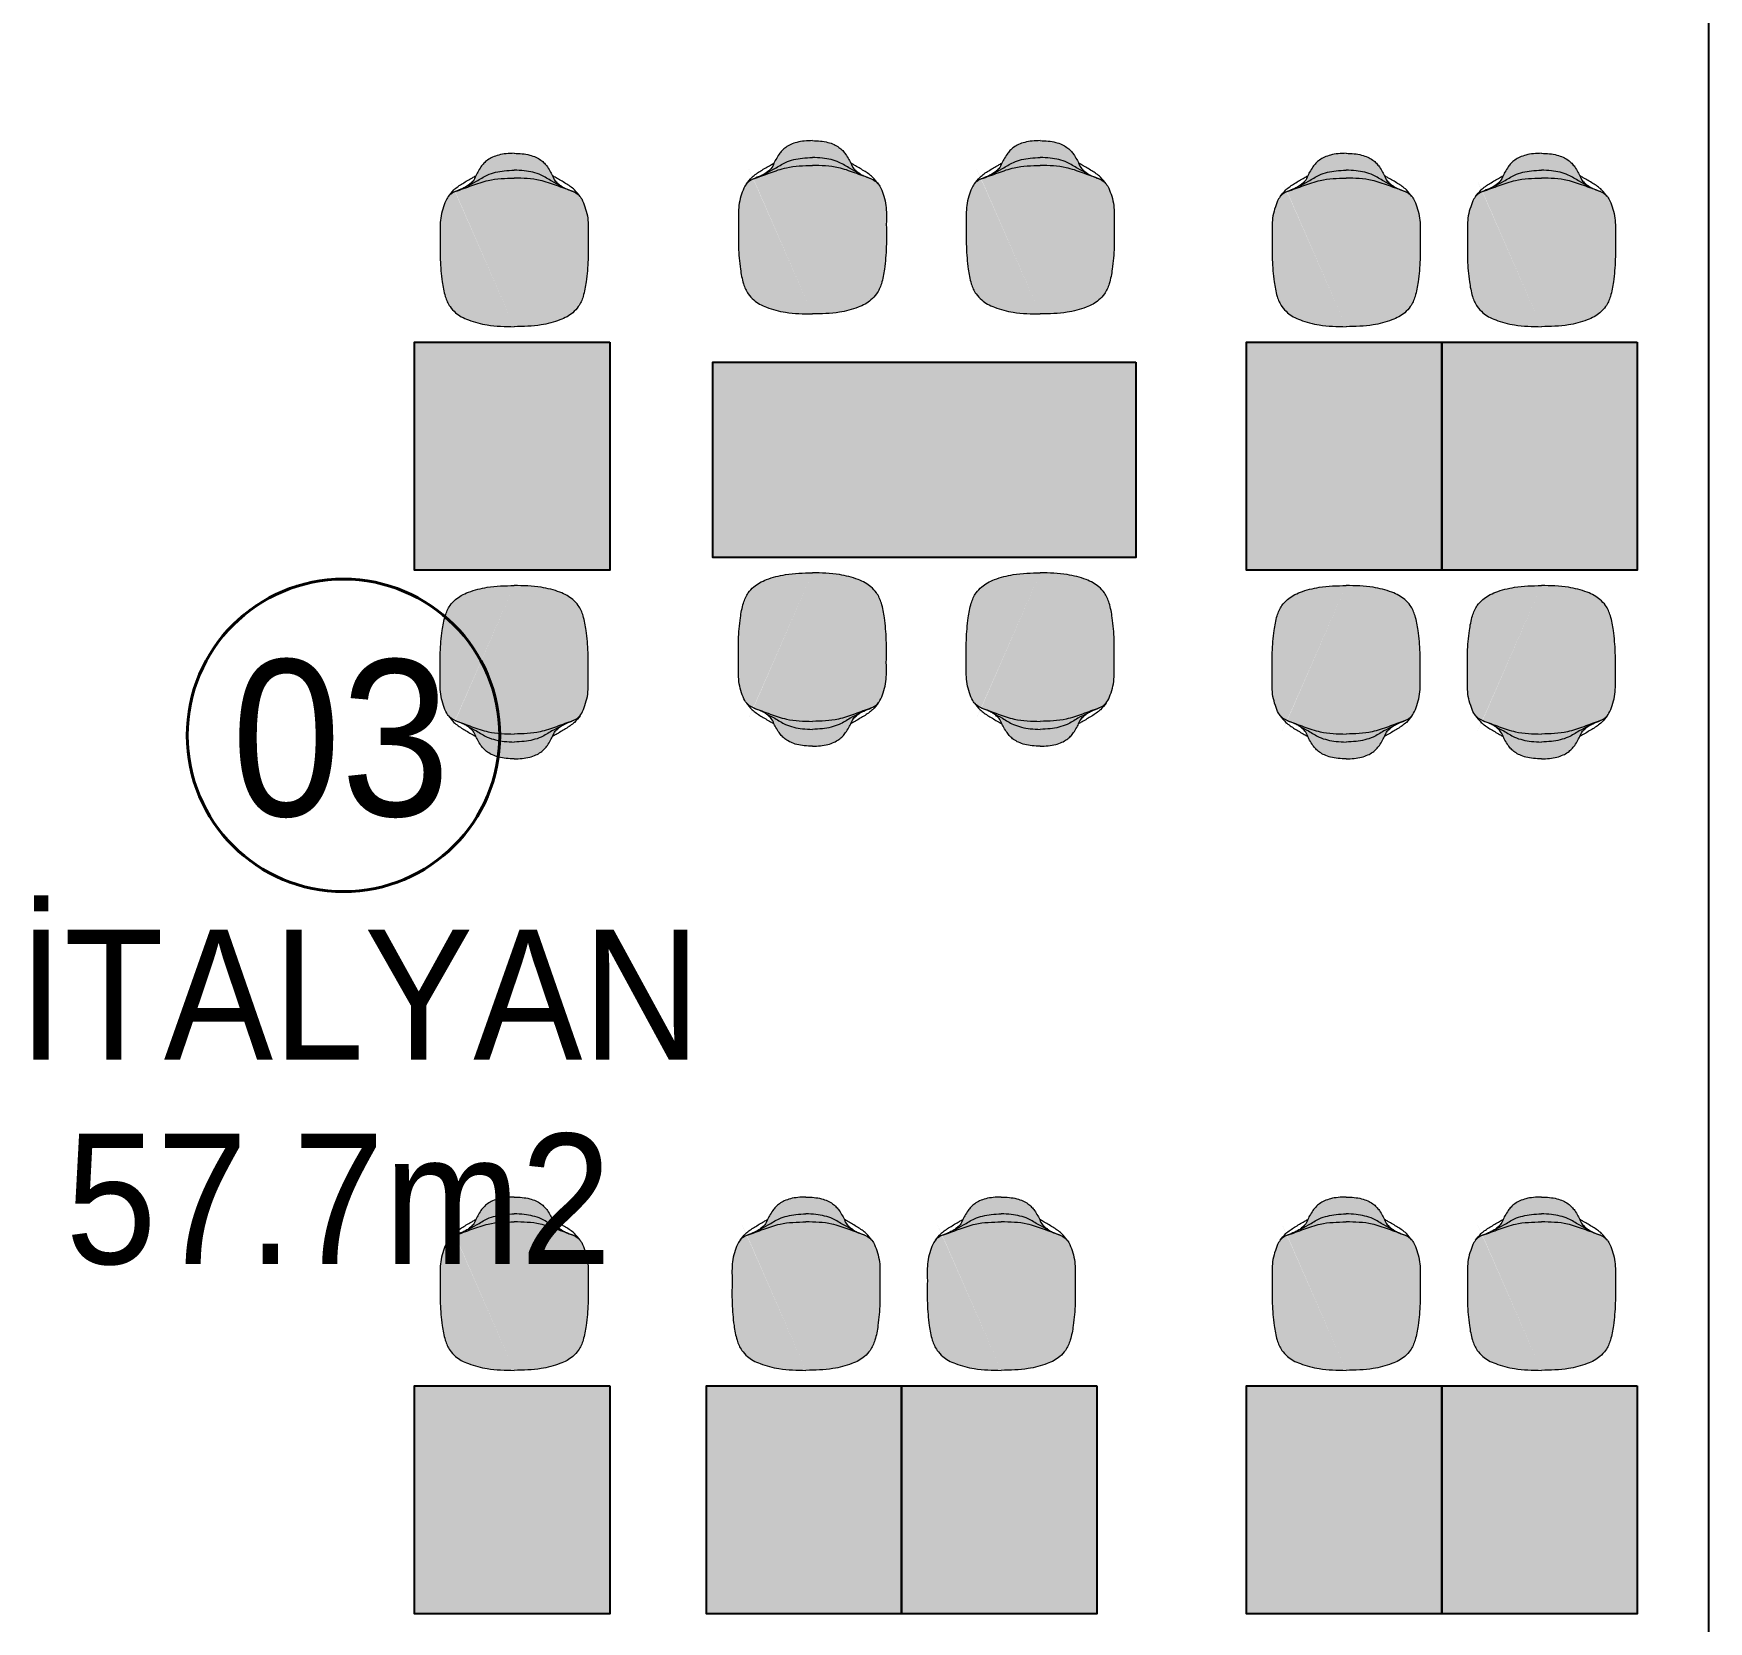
# Model space of a CAD drawing. Header units: millimetres. Extents: x -2729 to 15248, y -12439 to 5292.
# Drawn here: x 4073 to 4588, y -7882 to -7394 of the extents above; entities that cross this region are included whole.
import ezdxf

# ---------------------------------------------------------------- set-up
doc = ezdxf.new("R2010")
doc.units = ezdxf.units.MM
for name, color, linetype, lineweight in [('antet_Ном_пера__60', 7, 'Continuous', 35), ('gzm', 250, 'Continuous', 20), ('ölçüüü', 165, 'Continuous', 20)]:
    doc.layers.add(name, color=color, linetype=linetype, lineweight=lineweight)
doc.layers.add('Kıtc-002 Çizgi', color=7, linetype='Continuous')
doc.styles.add('Мой Ариал', font='arial.ttf', dxfattribs={"width": 0.9})

# ---------------------------------------------------------------- blocks, each defined once
blk = doc.blocks.new('sand444')
at = {"layer": 'ölçüüü'}
h = blk.add_hatch(color=8, dxfattribs=at)
edge = h.paths.add_edge_path()
edge.add_spline(control_points=[(11.79730098139043, -6.911430232852581), (11.73565516875896, -6.764556564128723), (11.56237452013738, -6.371472614933737), (11.01150431129281, -5.469092858547809), (10.34535144293841, -4.27068741559924), (9.326493119438963, -3.016583162374443), (8.139800317283518, -1.988900359021499), (6.594566796837169, -1.120702949367113), (4.673651460932887, -0.4514579842798412), (2.42612194306639, -0.0746324430947425), (0.8268217432669189, -0.0254347176960437), (0, 0)], knot_values=[0, 0, 0, 0, 0.4741418305365812, 1.280659646593719, 3.172283352701652, 4.57795197911099, 6.105069403123605, 7.853744421752856, 9.861773524982826, 12.17886720917256, 14.65896671629689, 14.65896671629689, 14.65896671629689, 14.65896671629689], degree=3, periodic=0)
edge.add_spline(control_points=[(0, 0), (-0.8268217432741947, -0.0254347176960437), (-2.42612194306639, -0.0746324431238463), (-4.673651460940162, -0.4514579842798412), (-6.594566796833531, -1.120702949367113), (-8.139800317294426, -1.988900359006946), (-9.326493119438963, -3.016583162388997), (-10.34535144294205, -4.270687415584689), (-11.01150431128553, -5.469092858562362), (-11.56237452013374, -6.371472614948285), (-11.73565516875533, -6.764556564114172), (-11.79730098138316, -6.911430232823478)], knot_values=[0, 0, 0, 0, 2.480099507127969, 4.797193191317701, 6.805222294547672, 8.55389731317692, 10.08101473718953, 11.48668336359887, 13.37830706970681, 14.18482488576394, 14.65896671628696, 14.65896671628696, 14.65896671628696, 14.65896671628696], degree=3, periodic=0)
edge.add_spline(control_points=[(-11.79730098138316, -6.911430232823478), (-11.98853224324557, -7.367046531900996), (-12.31789827757166, -8.290573090256657), (-13.39597047431744, -9.288585325630264), (-14.13464435351125, -9.87649392503954), (-14.52903912428155, -10.1298585023178)], knot_values=[14.65896671628696, 14.65896671628696, 14.65896671628696, 14.65896671628696, 16.12980044664162, 17.55819386866713, 18.96786225881768, 18.96786225881768, 18.96786225881768, 18.96786225893369], degree=3, periodic=0)
edge.add_spline(control_points=[(-14.5290391243725, -10.12985850237601), (-13.53714047068933, -9.629066794776008), (-11.41044416535442, -8.555336257588351), (-7.910544580507121, -6.239909482974326), (-3.827825955013393, -5.36247597503825), (-1.024052482182014, -5.216740720934462), (-3.638e-12, -5.182138957999995)], knot_values=[0, 0, 0, 0, 8868.326629043597, 19014.27873350545, 33233.62681145068, 41418.70595177518, 41418.70595177518, 41418.70595177518, 41418.70595177518], degree=3, periodic=0)
edge.add_spline(control_points=[(-3.638e-12, -5.182138957999995), (1.024052482182014, -5.216740720934462), (3.827825955009755, -5.36247597503825), (7.910544580503482, -6.239909482974326), (11.41044416535078, -8.555336257588351), (13.5371404706857, -9.629066794776008), (14.52903912436886, -10.12985850237601)], knot_values=[0, 0, 0, 0, 8185.079140325266, 22404.42721827049, 32550.37932273233, 41418.70595177596, 41418.70595177596, 41418.70595177596, 41418.70595177596], degree=3, periodic=0)
edge.add_spline(control_points=[(14.5290391243725, -10.12985850237601), (14.13464435356582, -9.876493925054092), (13.39597047435018, -9.288585325659367), (12.31789827756438, -8.290573090256657), (11.98853224324193, -7.367046531915548), (11.79730098139043, -6.911430232852581)], knot_values=[14.6589667162969, 14.6589667162969, 14.6589667162969, 14.65896671630599, 16.06863510656965, 17.49702852859767, 18.96786225893876, 18.96786225893876, 18.96786225893876, 18.96786225893876], degree=3, periodic=0)
h = blk.add_hatch(color=8, dxfattribs=at)
edge = h.paths.add_edge_path()
edge.add_spline(control_points=[(0, -53.25529220886529), (2.7770729378135, -53.20283090914017), (7.550612185728822, -53.11265406994789), (12.97065128843678, -51.69156754016876), (16.2051831481258, -50.30517036185482), (18.13473001696911, -48.92873809694719), (20.02980064756775, -46.93781528074761), (21.44402726808403, -43.63230245397422), (22.28620230410525, -38.73788623738801), (22.8564234808473, -32.31174144997203), (22.63672667670835, -25.56351315825305), (22.82905250123076, -20.05516230284411), (21.79234973961502, -16.49621022993233), (20.97750870065647, -14.23699598218081), (19.72474114527358, -12.55494309762434), (18.6614860395457, -12.00409558640967), (18.10624324941818, -11.75659823493333)], knot_values=[22.90171000767577, 22.90171000767577, 22.90171000767577, 22.90171000767577, 31.20496724287243, 37.17426450999258, 39.57628966592468, 41.7176846199236, 44.24529401529083, 47.72155746057447, 52.29633672642517, 59.12168667113053, 67.01894041420569, 72.60559410311589, 75.46566751585972, 78.07847121454284, 79.78932197979844, 81.60036367839965, 81.60036367839965, 81.60036367839965, 81.60036367842517], degree=3, periodic=0)
edge.add_spline(control_points=[(18.10624324939272, -11.75659823491878), (16.39903670418789, -11.13605558192648), (13.0517441453594, -9.919367530528687), (7.145599148319888, -7.781555374807793), (2.691337289212239, -7.689746070158435), (4.82941687e-08, -7.634273399584341)], knot_values=[0, 0, 0, 0, 5.457722337495295, 10.7008688665906, 18.70522445151627, 18.70522445151627, 18.70522445151627, 18.70522445151627], degree=3, periodic=0)
edge.add_spline(control_points=[(-4.82978066e-08, -7.634273399584341), (-2.691337289223154, -7.689746070158435), (-7.145599148323527, -7.781555374807793), (-13.0517441453594, -9.919367530528687), (-16.39903670418789, -11.13605558192648), (-18.10624324939636, -11.75659823491878)], knot_values=[0, 0, 0, 0, 8.004355584925662, 13.24750211402098, 18.70522445151627, 18.70522445151627, 18.70522445151627, 18.70522445151627], degree=3, periodic=0)
edge.add_spline(control_points=[(-18.10624324935998, -11.75659823491878), (-18.6614860395166, -12.00409558640967), (-19.72474114527358, -12.55494309762434), (-20.9775087006492, -14.23699598216626), (-21.79234973962593, -16.49621022991778), (-22.82905250122713, -20.05516230287321), (-22.63672667670835, -25.56351315820939), (-22.8564234808473, -32.31174144997203), (-22.28620230410525, -38.73788623738801), (-21.44402726807312, -43.63230245397422), (-20.02980064757139, -46.93781528076214), (-18.13473001697639, -48.92873809694719), (-16.2051831481258, -50.30517036186939), (-12.9706512884477, -51.69156754015421), (-7.550612185725182, -53.11265406994789), (-2.777072937817139, -53.20283090914017), (0, -53.25529220890894)], knot_values=[22.90171000762222, 22.90171000762222, 22.90171000762222, 22.90171000767978, 24.71275170630649, 26.4236024715621, 29.03640617024522, 31.89647958298906, 37.48313327189926, 45.3803870149744, 52.20573695967978, 56.78051622553047, 60.25677967081411, 62.78438906618132, 64.92578402018027, 67.32780917611235, 73.29710644323252, 81.60036367842937, 81.60036367842937, 81.60036367842937, 81.60036367842937], degree=3, periodic=0)
h = blk.add_hatch(color=8, dxfattribs=at)
edge = h.paths.add_edge_path()
edge.add_spline(control_points=[(14.52903912436886, -10.12985850237601), (13.5371404706857, -9.629066794776008), (11.41044416535078, -8.555336257588351), (7.910544580503482, -6.239909482974326), (3.827825955009755, -5.36247597503825), (1.024052482182014, -5.216740720934462), (-3.638e-12, -5.182138957999995)], knot_values=[0, 0, 0, 0, 8868.326629043615, 19014.27873350546, 33233.62681145068, 41418.70595177596, 41418.70595177596, 41418.70595177596, 41418.70595177596], degree=3, periodic=0)
edge.add_spline(control_points=[(-3.638e-12, -5.182138957999995), (-1.024052482182014, -5.216740720934462), (-3.827825955013393, -5.36247597503825), (-7.910544580507121, -6.239909482974326), (-11.41044416535442, -8.555336257588351), (-13.53714047068933, -9.629066794776008), (-14.5290391243725, -10.12985850237601)], knot_values=[0, 0, 0, 0, 8185.079140324517, 22404.42721826974, 32550.3793227316, 41418.70595177518, 41418.70595177518, 41418.70595177518, 41418.70595177518], degree=3, periodic=0)
edge.add_spline(control_points=[(-14.52903912431429, -10.1298585023469), (-14.92051859328057, -10.38135025002702), (-16.09728418242594, -10.98133341722132), (-17.32916669589758, -11.41021933130105), (-18.10624324934542, -11.75659823491878)], knot_values=[18.96786225881768, 18.96786225881768, 18.96786225881768, 18.96786225893369, 20.36711061019442, 22.90171000762222, 22.90171000762222, 22.90171000762222, 22.90171000767978], degree=3, periodic=0)
edge.add_spline(control_points=[(-18.10624324939636, -11.75659823491878), (-16.39903670418789, -11.13605558192648), (-13.0517441453594, -9.919367530528687), (-7.145599148323527, -7.781555374807793), (-2.691337289223154, -7.689746070158435), (-4.82978066e-08, -7.634273399584341)], knot_values=[0, 0, 0, 0, 5.457722337495295, 10.7008688665906, 18.70522445151627, 18.70522445151627, 18.70522445151627, 18.70522445151627], degree=3, periodic=0)
edge.add_spline(control_points=[(4.82941687e-08, -7.634273399584341), (2.691337289212239, -7.689746070158435), (7.145599148319888, -7.781555374807793), (13.0517441453594, -9.919367530528687), (16.39903670418789, -11.13605558192648), (18.10624324939272, -11.75659823491878)], knot_values=[0, 0, 0, 0, 8.004355584925662, 13.24750211402098, 18.70522445151627, 18.70522445151627, 18.70522445151627, 18.70522445151627], degree=3, periodic=0)
edge.add_spline(control_points=[(18.10624324941091, -11.75659823491878), (17.32916669594487, -11.4102193313156), (16.09728418245504, -10.98133341726498), (14.92051859330968, -10.38135025002702), (14.5290391243725, -10.12985850237601)], knot_values=[18.96786225892966, 18.96786225892966, 18.96786225892966, 18.96786225895518, 21.50246165644055, 22.90171000769218, 22.90171000769218, 22.90171000769218, 22.90171000770127], degree=3, periodic=0)
at = {"layer": 'gzm'}
for points in [[(0, 0), (-2.476468554239545, -0.1341531405487331), (-4.758342686447575, -0.5366125621949323), (-6.651027916326711, -1.207375933299769), (-8.168227282094449, -2.076841519330628), (-9.323643239058583, -3.075391264268545), (-10.21344245968794, -4.163583174842642), (-11.2026644217367, -5.775935541823856), (-11.60061568467426, -6.47743805781647), (-12.42464230374753, -8.239229777478613), (-13.40789999897242, -9.275334054502308), (-14.5290391243725, -10.12985850237601), (-15.76463021260497, -10.78652478838921), (-18.10624324939636, -11.75659823491878), (-19.66401312137896, -12.6803000591608), (-20.73186381951746, -14.01697699374927), (-21.73974100089617, -16.42756338612526), (-22.47129280302397, -19.19249591461266), (-22.71619292649848, -24.77377922307642), (-22.69702089790007, -32.6710096943134), (-22.10911242613292, -39.47099245138815), (-21.18148206253682, -43.95073655566373), (-19.70376983058668, -47.09728611042375), (-17.989836796296, -48.95503819547593), (-16.24118385286783, -50.19107429221913), (-14.05625058573059, -51.18896780752402), (-8.285773911844442, -52.71674685548351), (7.2474358603e-06, -53.25529234581336)], [(0, 0), (2.476468554235904, -0.1341531405487331), (4.758342686443939, -0.5366125621949323), (6.651027916323072, -1.207375933299769), (8.168227282090811, -2.076841519330628), (9.323643239054944, -3.075391264268545), (10.2134424596843, -4.163583174842642), (11.20266442173306, -5.775935541823856), (11.60061568467063, -6.47743805781647), (12.42464230374389, -8.239229777478613), (13.40789999897242, -9.275334054502308), (14.52903912436886, -10.12985850237601), (15.76463021260133, -10.78652478838921), (18.10624324939272, -11.75659823491878), (19.66401312137532, -12.6803000591608), (20.73186381951382, -14.01697699374927), (21.73974100089254, -16.42756338612526), (22.47129280302033, -19.19249591461266), (22.71619292649484, -24.77377922307642), (22.69702089789644, -32.6710096943134), (22.10911242612929, -39.47099245138815), (21.18148206253318, -43.95073655566373), (19.70376983058304, -47.09728611042375), (17.98983679629236, -48.95503819547593), (16.2411838528642, -50.19107429221913), (14.05625058572695, -51.18896780752402), (8.285773911840808, -52.71674685548351), (-7.2474394983e-06, -53.25529234581336)], [(-18.10624324939636, -11.75659823491878), (-12.97643226859145, -9.893328953679882), (-7.974935633821588, -8.319919617890262), (-4.82978066e-08, -7.634273399584341)], [(18.10624324939272, -11.75659823491878), (12.97643226858781, -9.893328953679882), (7.97493563381795, -8.319919617890262), (4.82941687e-08, -7.634273399584341)]]:
    blk.add_spline(points, degree=3, dxfattribs=at)
for points, knots in [([(-20.22974085088208, -13.26867732300889), (-19.68529420634877, -12.55378519614169), (-18.46386300999074, -10.94997047056676), (-15.78943888565845, -9.20867491295212), (-13.49748439827453, -7.875994742818875), (-12.14996924938896, -7.110963853061548), (-11.79730098139043, -6.911430232852581)], [0, 0, 0, 0, 7124.209150389477, 15982.70720013557, 25118.07901843796, 28350.89326964111, 28350.89326964111, 28350.89326964111, 28350.89326964111]), ([(-14.5290391243725, -10.12985850237601), (-13.53714047068933, -9.629066794776008), (-11.41044416535442, -8.555336257588351), (-7.910544580507121, -6.239909482974326), (-3.827825955013393, -5.36247597503825), (-1.024052482182014, -5.216740720934462), (-3.638e-12, -5.182138957999995)], [0, 0, 0, 0, 8868.326629043597, 19014.27873350545, 33233.62681145068, 41418.70595177518, 41418.70595177518, 41418.70595177518, 41418.70595177518]), ([(14.52903912436886, -10.12985850237601), (13.5371404706857, -9.629066794776008), (11.41044416535078, -8.555336257588351), (7.910544580503482, -6.239909482974326), (3.827825955009755, -5.36247597503825), (1.024052482182014, -5.216740720934462), (-3.638e-12, -5.182138957999995)], [0, 0, 0, 0, 8868.326629043615, 19014.27873350546, 33233.62681145068, 41418.70595177596, 41418.70595177596, 41418.70595177596, 41418.70595177596]), ([(20.22974085087481, -13.26867732300889), (19.68529420634149, -12.55378519614169), (18.46386300998711, -10.94997047056676), (15.78943888565482, -9.20867491295212), (13.49748439827453, -7.875994742804322), (12.14996924938532, -7.110963853061548), (11.79730098139043, -6.911430232852581)], [0, 0, 0, 0, 7124.209150389457, 15982.70720013558, 25118.07901843794, 28350.89326963576, 28350.89326963576, 28350.89326963576, 28350.89326963576])]:
    blk.add_open_spline(points, degree=3, knots=knots, dxfattribs=at)

msp = doc.modelspace()

# ---------------------------------------------------------------- hatches: boundary and pattern name
h = msp.add_hatch(color=9)
h.dxf.hatch_style = 1
h.paths.add_polyline_path([(4411.904998303315, -7555.033901210676), (4411.904998303315, -7495.033901210676), (4281.904998303315, -7495.033901210676), (4281.904998303315, -7555.033901210676)])
for points in [[(4339.932558584373, -7809.51442153292), (4339.932558584373, -7879.51442153292), (4279.932558584386, -7879.51442153292), (4279.932558584386, -7809.51442153292)], [(4399.932558584373, -7809.51442153292), (4399.932558584373, -7879.51442153292), (4339.932558584373, -7879.51442153292), (4339.932558584373, -7809.51442153292)]]:
    msp.add_hatch(color=255).paths.add_polyline_path(points)
at = {"layer": 'Kıtc-002 Çizgi'}
h = msp.add_hatch(color=135, dxfattribs=at)
h.dxf.hatch_style = 1
h.paths.add_polyline_path([(4250.293908265866, -7488.929088400539), (4250.293908265866, -7558.929088400548), (4190.293908265868, -7558.929088400548), (4190.293908265868, -7488.929088400539)])
h = msp.add_hatch(color=40, dxfattribs=at)
h.dxf.hatch_style = 1
h.paths.add_polyline_path([(4505.875339288203, -7488.929088400539), (4505.875339288203, -7558.929088400539), (4445.875339288203, -7558.929088400539), (4445.875339288203, -7488.929088400539)])
h = msp.add_hatch(color=40, dxfattribs=at)
h.dxf.hatch_style = 1
h.paths.add_polyline_path([(4565.875339288203, -7488.929088400539), (4565.875339288203, -7558.929088400539), (4505.875339288203, -7558.929088400539), (4505.875339288203, -7488.929088400539)])
h = msp.add_hatch(color=40, dxfattribs=at)
h.dxf.hatch_style = 1
h.paths.add_polyline_path([(4250.293908265866, -7809.51442153292), (4250.293908265866, -7879.51442153292), (4190.293908265868, -7879.51442153292), (4190.293908265868, -7809.51442153292)])
h = msp.add_hatch(color=135, dxfattribs=at)
h.dxf.hatch_style = 1
h.paths.add_polyline_path([(4505.875339288217, -7809.51442153292), (4505.875339288217, -7879.514421532929), (4445.875339288217, -7879.514421532929), (4445.875339288217, -7809.51442153292)])
h = msp.add_hatch(color=135, dxfattribs=at)
h.dxf.hatch_style = 1
h.paths.add_polyline_path([(4565.875339288203, -7809.51442153292), (4565.875339288203, -7879.51442153292), (4505.875339288217, -7879.51442153292), (4505.875339288217, -7809.51442153292)])

# ---------------------------------------------------------------- linework, layer by layer
msp.add_line((4587.804928020891, -7181.870853323818), (4587.804928020891, -8177.854890946196))
at = {"color": 251}
for points in [[(4250.293908265866, -7488.929088400539), (4250.293908265866, -7558.929088400548), (4190.293908265868, -7558.929088400548), (4190.293908265868, -7488.929088400539)], [(4505.875339288203, -7488.929088400539), (4505.875339288203, -7558.929088400539), (4445.875339288203, -7558.929088400539), (4445.875339288203, -7488.929088400539)], [(4565.875339288203, -7488.929088400539), (4565.875339288203, -7558.929088400539), (4505.875339288203, -7558.929088400539), (4505.875339288203, -7488.929088400539)], [(4250.293908265866, -7809.51442153292), (4250.293908265866, -7879.51442153292), (4190.293908265868, -7879.51442153292), (4190.293908265868, -7809.51442153292)], [(4339.932558584373, -7809.51442153292), (4339.932558584373, -7879.51442153292), (4279.932558584386, -7879.51442153292), (4279.932558584386, -7809.51442153292)], [(4399.932558584373, -7809.51442153292), (4399.932558584373, -7879.51442153292), (4339.932558584373, -7879.51442153292), (4339.932558584373, -7809.51442153292)], [(4505.875339288217, -7809.51442153292), (4505.875339288217, -7879.514421532929), (4445.875339288217, -7879.514421532929), (4445.875339288217, -7809.51442153292)], [(4565.875339288203, -7809.51442153292), (4565.875339288203, -7879.51442153292), (4505.875339288217, -7879.51442153292), (4505.875339288217, -7809.51442153292)]]:
    msp.add_lwpolyline(points, close=True, dxfattribs=at)
msp.add_lwpolyline([(4411.904998303315, -7495.033901210676), (4411.904998303315, -7555.033901210676), (4281.904998303315, -7555.033901210676), (4281.904998303315, -7495.033901210676), (4411.904998303315, -7495.033901210676)], dxfattribs=at)
at = {"color": 1, "lineweight": 40, "ltscale": 0.005}
msp.add_circle((4168.467848339448, -7609.712732211796), 47.9999321307744, dxfattribs=at)

# ---------------------------------------------------------------- block references
at = {"layer": 'ölçüüü'}
for p in [(4312.511407769352, -7427.025686450657), (4382.511407769353, -7427.025686450657), (4220.900317731905, -7430.920873640519), (4476.481748754241, -7430.920873640516), (4536.481748754243, -7430.920873640516), (4220.900317731905, -7751.506206772897), (4310.538968050412, -7751.5062067729), (4370.538968050409, -7751.5062067729), (4476.481748754256, -7751.5062067729), (4536.481748754256, -7751.5062067729)]:
    msp.add_blockref('sand444', p, dxfattribs=at)
at = {"layer": 'ölçüüü', "xscale": -1, "rotation": 180}
for p in [(4220.900317731905, -7616.937303160557), (4312.511407769352, -7613.042115970709), (4382.511407769353, -7613.042115970709), (4476.481748754241, -7616.937303160566), (4536.481748754243, -7616.937303160566)]:
    msp.add_blockref('sand444', p, dxfattribs=at)

# ---------------------------------------------------------------- texts
at = {"lineweight": 40, "ltscale": 0.005, "char_height": 40, "attachment_point": 8, "style": 'Мой Ариал'}
for s, insert in [('İTALYAN', (4173.382405356761, -7709.338695583332)), ('57.7{\\fArial|b0|i0|c186|p34;m2}', (4166.926609621902, -7772.645084518286))]:
    msp.add_mtext(s, dxfattribs=dict(at, insert=insert))
at = {"layer": 'antet_Ном_пера__60', "color": 1, "linetype": 'Continuous', "insert": (4167.65482308274, -7635.156189204607), "char_height": 48, "attachment_point": 8, "style": 'Мой Ариал'}
msp.add_mtext('03', dxfattribs=at)

doc.saveas('drawing.dxf')
